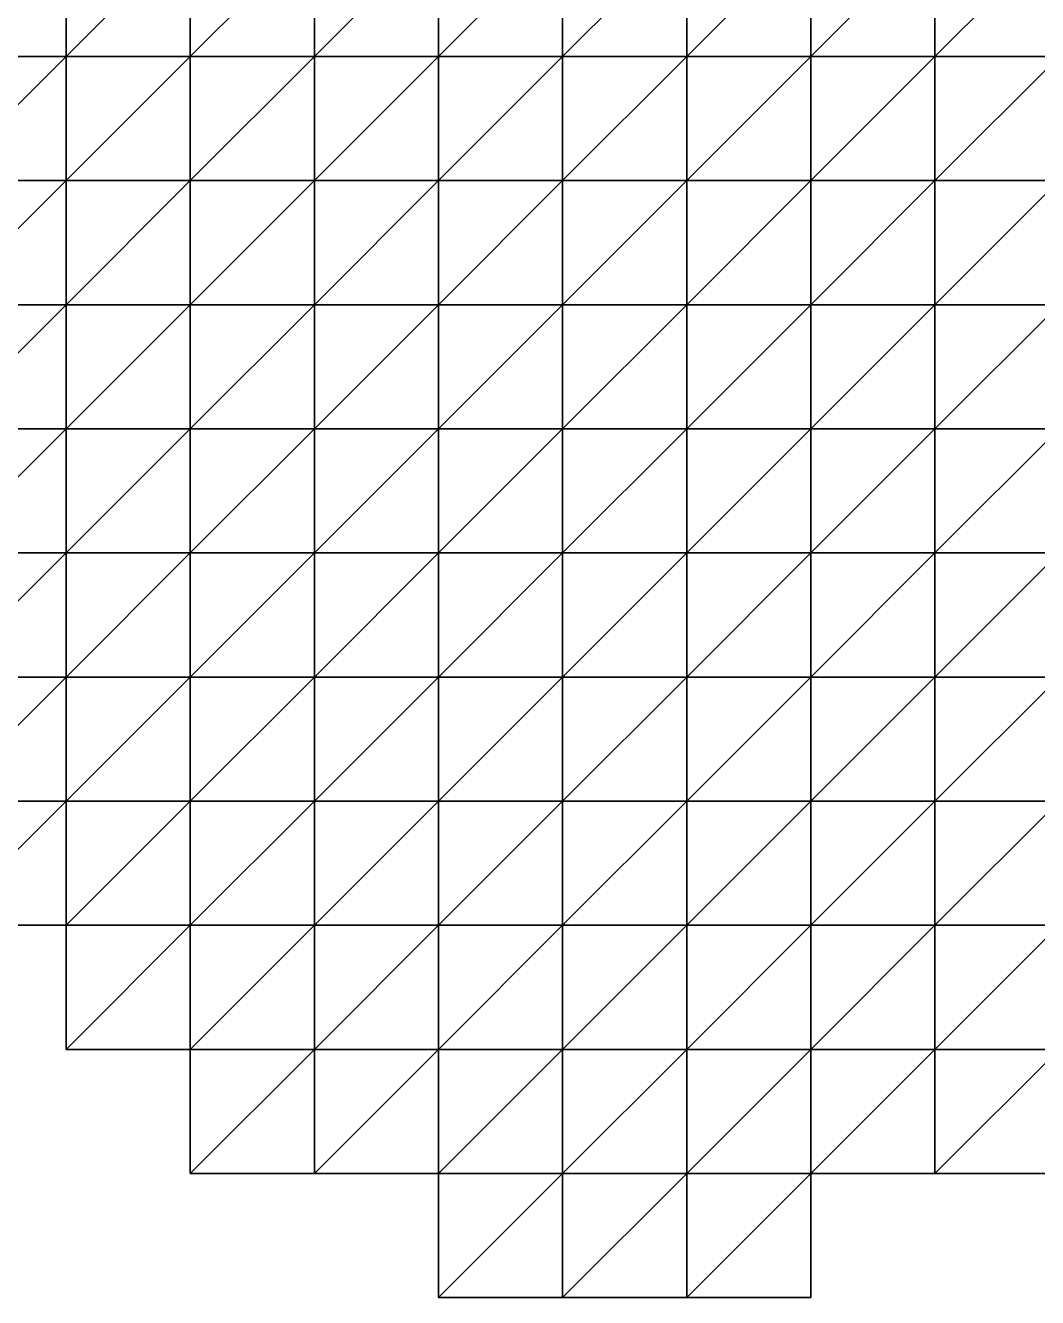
# Model space of a CAD drawing. Extents: x 292020 to 295740, y 4557680 to 4560040.
# Drawn here: x 295393.5 to 295556.5, y 4558820 to 4559025 of the extents above; entities that cross this region are included whole.
import ezdxf

# ---------------------------------------------------------------- set-up
doc = ezdxf.new("R2010")
doc.units = 0
doc.layers.add('RUN201_4_-_RUN201_NODOMAIN5_20X', color=7, linetype='CONTINUOUS')

msp = doc.modelspace()

# ---------------------------------------------------------------- linework, layer by layer
at = {"layer": 'RUN201_4_-_RUN201_NODOMAIN5_20X'}
for points in [[(295380, 4559040, 1880), (295380, 4559020, 1880), (295400, 4559040, 1880)], [(295400, 4559040, 1880), (295380, 4559020, 1880), (295400, 4559020, 1880)], [(295400, 4559040, 1960), (295380, 4559020, 1960), (295380, 4559040, 1960)], [(295400, 4559020, 1960), (295380, 4559020, 1960), (295400, 4559040, 1960)], [(295400, 4559020, 1880), (295400, 4559020, 1900), (295400, 4559040, 1880)], [(295400, 4559040, 1880), (295400, 4559020, 1900), (295400, 4559040, 1900)], [(295400, 4559040, 1900), (295400, 4559020, 1900), (295420, 4559040, 1900)], [(295420, 4559040, 1900), (295400, 4559020, 1900), (295420, 4559020, 1900)], [(295420, 4559040, 1980), (295400, 4559020, 1980), (295400, 4559040, 1980)], [(295420, 4559020, 1980), (295400, 4559020, 1980), (295420, 4559040, 1980)], [(295400, 4559040, 1960), (295400, 4559020, 1980), (295400, 4559020, 1960)], [(295400, 4559040, 1980), (295400, 4559020, 1980), (295400, 4559040, 1960)], [(295420, 4559040, 1900), (295420, 4559020, 1900), (295440, 4559040, 1900)], [(295440, 4559040, 1900), (295420, 4559020, 1900), (295440, 4559020, 1900)], [(295440, 4559040, 1980), (295420, 4559020, 1980), (295420, 4559040, 1980)], [(295440, 4559020, 1980), (295420, 4559020, 1980), (295440, 4559040, 1980)], [(295440, 4559040, 1900), (295440, 4559020, 1900), (295460, 4559040, 1900)], [(295460, 4559040, 1900), (295440, 4559020, 1900), (295460, 4559020, 1900)], [(295460, 4559040, 1980), (295440, 4559020, 1980), (295440, 4559040, 1980)], [(295460, 4559020, 1980), (295440, 4559020, 1980), (295460, 4559040, 1980)], [(295460, 4559020, 1900), (295460, 4559020, 1920), (295460, 4559040, 1900)], [(295460, 4559040, 1900), (295460, 4559020, 1920), (295460, 4559040, 1920)], [(295460, 4559040, 1920), (295460, 4559020, 1920), (295480, 4559040, 1920)], [(295480, 4559040, 1920), (295460, 4559020, 1920), (295480, 4559020, 1920)], [(295480, 4559040, 1980), (295460, 4559020, 1980), (295460, 4559040, 1980)], [(295480, 4559020, 1980), (295460, 4559020, 1980), (295480, 4559040, 1980)], [(295480, 4559040, 1920), (295480, 4559020, 1920), (295500, 4559040, 1920)], [(295500, 4559040, 1920), (295480, 4559020, 1920), (295500, 4559020, 1920)], [(295500, 4559040, 1980), (295480, 4559020, 1980), (295480, 4559040, 1980)], [(295500, 4559020, 1980), (295480, 4559020, 1980), (295500, 4559040, 1980)], [(295500, 4559040, 1920), (295500, 4559020, 1920), (295520, 4559040, 1920)], [(295520, 4559040, 1920), (295500, 4559020, 1920), (295520, 4559020, 1920)], [(295520, 4559040, 1980), (295500, 4559020, 1980), (295500, 4559040, 1980)], [(295520, 4559020, 1980), (295500, 4559020, 1980), (295520, 4559040, 1980)], [(295520, 4559040, 1920), (295520, 4559020, 1920), (295540, 4559040, 1920)], [(295540, 4559040, 1920), (295520, 4559020, 1920), (295540, 4559020, 1920)], [(295540, 4559040, 1980), (295520, 4559020, 1980), (295520, 4559040, 1980)], [(295540, 4559020, 1980), (295520, 4559020, 1980), (295540, 4559040, 1980)], [(295540, 4559040, 1920), (295540, 4559020, 1920), (295560, 4559040, 1920)], [(295560, 4559040, 1920), (295540, 4559020, 1920), (295560, 4559020, 1920)], [(295560, 4559040, 1980), (295540, 4559020, 1980), (295540, 4559040, 1980)], [(295560, 4559020, 1980), (295540, 4559020, 1980), (295560, 4559040, 1980)], [(295380, 4559020, 1880), (295380, 4559020, 1900), (295400, 4559020, 1880)], [(295400, 4559020, 1880), (295380, 4559020, 1900), (295400, 4559020, 1900)], [(295380, 4559020, 1900), (295380, 4559000, 1900), (295400, 4559020, 1900)], [(295400, 4559020, 1900), (295380, 4559000, 1900), (295400, 4559000, 1900)], [(295400, 4559020, 1960), (295380, 4559000, 1960), (295380, 4559020, 1960)], [(295400, 4559000, 1960), (295380, 4559000, 1960), (295400, 4559020, 1960)], [(295400, 4559020, 1900), (295400, 4559000, 1900), (295420, 4559020, 1900)], [(295420, 4559020, 1900), (295400, 4559000, 1900), (295420, 4559000, 1900)], [(295420, 4559020, 1980), (295400, 4559000, 1980), (295400, 4559020, 1980)], [(295420, 4559000, 1980), (295400, 4559000, 1980), (295420, 4559020, 1980)], [(295400, 4559020, 1960), (295400, 4559000, 1980), (295400, 4559000, 1960)], [(295400, 4559020, 1980), (295400, 4559000, 1980), (295400, 4559020, 1960)], [(295420, 4559020, 1900), (295420, 4559000, 1900), (295440, 4559020, 1900)], [(295440, 4559020, 1900), (295420, 4559000, 1900), (295440, 4559000, 1900)], [(295440, 4559020, 1980), (295420, 4559000, 1980), (295420, 4559020, 1980)], [(295440, 4559000, 1980), (295420, 4559000, 1980), (295440, 4559020, 1980)], [(295440, 4559020, 1900), (295440, 4559000, 1900), (295460, 4559020, 1900)], [(295460, 4559020, 1900), (295440, 4559000, 1900), (295460, 4559000, 1900)], [(295460, 4559020, 1980), (295440, 4559000, 1980), (295440, 4559020, 1980)], [(295460, 4559000, 1980), (295440, 4559000, 1980), (295460, 4559020, 1980)], [(295460, 4559000, 1900), (295460, 4559000, 1920), (295460, 4559020, 1900)], [(295460, 4559020, 1900), (295460, 4559000, 1920), (295460, 4559020, 1920)], [(295460, 4559020, 1920), (295460, 4559000, 1920), (295480, 4559020, 1920)], [(295480, 4559020, 1920), (295460, 4559000, 1920), (295480, 4559000, 1920)], [(295480, 4559020, 1980), (295460, 4559000, 1980), (295460, 4559020, 1980)], [(295480, 4559000, 1980), (295460, 4559000, 1980), (295480, 4559020, 1980)], [(295480, 4559020, 1920), (295480, 4559000, 1920), (295500, 4559020, 1920)], [(295500, 4559020, 1920), (295480, 4559000, 1920), (295500, 4559000, 1920)], [(295500, 4559020, 1980), (295480, 4559000, 1980), (295480, 4559020, 1980)], [(295500, 4559000, 1980), (295480, 4559000, 1980), (295500, 4559020, 1980)], [(295500, 4559020, 1920), (295500, 4559000, 1920), (295520, 4559020, 1920)], [(295520, 4559020, 1920), (295500, 4559000, 1920), (295520, 4559000, 1920)], [(295520, 4559020, 1980), (295500, 4559000, 1980), (295500, 4559020, 1980)], [(295520, 4559000, 1980), (295500, 4559000, 1980), (295520, 4559020, 1980)], [(295520, 4559020, 1920), (295520, 4559000, 1920), (295540, 4559020, 1920)], [(295540, 4559020, 1920), (295520, 4559000, 1920), (295540, 4559000, 1920)], [(295540, 4559020, 1980), (295520, 4559000, 1980), (295520, 4559020, 1980)], [(295540, 4559000, 1980), (295520, 4559000, 1980), (295540, 4559020, 1980)], [(295540, 4559020, 1920), (295540, 4559000, 1920), (295560, 4559020, 1920)], [(295560, 4559020, 1920), (295540, 4559000, 1920), (295560, 4559000, 1920)], [(295560, 4559020, 1980), (295540, 4559000, 1980), (295540, 4559020, 1980)], [(295560, 4559000, 1980), (295540, 4559000, 1980), (295560, 4559020, 1980)], [(295380, 4559000, 1900), (295380, 4558980, 1900), (295400, 4559000, 1900)], [(295400, 4559000, 1900), (295380, 4558980, 1900), (295400, 4558980, 1900)], [(295400, 4559000, 1980), (295380, 4558980, 1980), (295380, 4559000, 1980)], [(295400, 4558980, 1980), (295380, 4558980, 1980), (295400, 4559000, 1980)], [(295400, 4559000, 1960), (295380, 4559000, 1980), (295380, 4559000, 1960)], [(295400, 4559000, 1980), (295380, 4559000, 1980), (295400, 4559000, 1960)], [(295400, 4559000, 1900), (295400, 4558980, 1900), (295420, 4559000, 1900)], [(295420, 4559000, 1900), (295400, 4558980, 1900), (295420, 4558980, 1900)], [(295420, 4559000, 1980), (295400, 4558980, 1980), (295400, 4559000, 1980)], [(295420, 4558980, 1980), (295400, 4558980, 1980), (295420, 4559000, 1980)], [(295420, 4559000, 1900), (295420, 4558980, 1900), (295440, 4559000, 1900)], [(295440, 4559000, 1900), (295420, 4558980, 1900), (295440, 4558980, 1900)], [(295440, 4559000, 1980), (295420, 4558980, 1980), (295420, 4559000, 1980)], [(295440, 4558980, 1980), (295420, 4558980, 1980), (295440, 4559000, 1980)], [(295440, 4558980, 1900), (295440, 4558980, 1920), (295440, 4559000, 1900)], [(295440, 4559000, 1900), (295440, 4558980, 1920), (295440, 4559000, 1920)], [(295440, 4559000, 1900), (295440, 4559000, 1920), (295460, 4559000, 1900)], [(295460, 4559000, 1900), (295440, 4559000, 1920), (295460, 4559000, 1920)], [(295440, 4559000, 1920), (295440, 4558980, 1920), (295460, 4559000, 1920)], [(295460, 4559000, 1920), (295440, 4558980, 1920), (295460, 4558980, 1920)], [(295460, 4559000, 1980), (295440, 4558980, 1980), (295440, 4559000, 1980)], [(295460, 4558980, 1980), (295440, 4558980, 1980), (295460, 4559000, 1980)], [(295460, 4559000, 1920), (295460, 4558980, 1920), (295480, 4559000, 1920)], [(295480, 4559000, 1920), (295460, 4558980, 1920), (295480, 4558980, 1920)], [(295480, 4559000, 1980), (295460, 4558980, 1980), (295460, 4559000, 1980)], [(295480, 4558980, 1980), (295460, 4558980, 1980), (295480, 4559000, 1980)], [(295480, 4559000, 1920), (295480, 4558980, 1920), (295500, 4559000, 1920)], [(295500, 4559000, 1920), (295480, 4558980, 1920), (295500, 4558980, 1920)], [(295500, 4559000, 1980), (295480, 4558980, 1980), (295480, 4559000, 1980)], [(295500, 4558980, 1980), (295480, 4558980, 1980), (295500, 4559000, 1980)], [(295500, 4559000, 1920), (295500, 4558980, 1920), (295520, 4559000, 1920)], [(295520, 4559000, 1920), (295500, 4558980, 1920), (295520, 4558980, 1920)], [(295520, 4559000, 1980), (295500, 4558980, 1980), (295500, 4559000, 1980)], [(295520, 4558980, 1980), (295500, 4558980, 1980), (295520, 4559000, 1980)], [(295520, 4559000, 1920), (295520, 4558980, 1920), (295540, 4559000, 1920)], [(295540, 4559000, 1920), (295520, 4558980, 1920), (295540, 4558980, 1920)], [(295540, 4559000, 1980), (295520, 4558980, 1980), (295520, 4559000, 1980)], [(295540, 4558980, 1980), (295520, 4558980, 1980), (295540, 4559000, 1980)], [(295540, 4558980, 1920), (295540, 4558980, 1940), (295540, 4559000, 1920)], [(295540, 4559000, 1920), (295540, 4558980, 1940), (295540, 4559000, 1940)], [(295540, 4559000, 1920), (295540, 4559000, 1940), (295560, 4559000, 1920)], [(295560, 4559000, 1920), (295540, 4559000, 1940), (295560, 4559000, 1940)], [(295540, 4559000, 1940), (295540, 4558980, 1940), (295560, 4559000, 1940)], [(295560, 4559000, 1940), (295540, 4558980, 1940), (295560, 4558980, 1940)], [(295560, 4559000, 1980), (295540, 4558980, 1980), (295540, 4559000, 1980)], [(295560, 4558980, 1980), (295540, 4558980, 1980), (295560, 4559000, 1980)], [(295380, 4558980, 1900), (295380, 4558960, 1900), (295400, 4558980, 1900)], [(295400, 4558980, 1900), (295380, 4558960, 1900), (295400, 4558960, 1900)], [(295400, 4558980, 1980), (295380, 4558960, 1980), (295380, 4558980, 1980)], [(295400, 4558960, 1980), (295380, 4558960, 1980), (295400, 4558980, 1980)], [(295400, 4558980, 1900), (295400, 4558960, 1900), (295420, 4558980, 1900)], [(295420, 4558980, 1900), (295400, 4558960, 1900), (295420, 4558960, 1900)], [(295420, 4558980, 1980), (295400, 4558960, 1980), (295400, 4558980, 1980)], [(295420, 4558960, 1980), (295400, 4558960, 1980), (295420, 4558980, 1980)], [(295420, 4558960, 1900), (295420, 4558960, 1920), (295420, 4558980, 1900)], [(295420, 4558980, 1900), (295420, 4558960, 1920), (295420, 4558980, 1920)], [(295420, 4558980, 1900), (295420, 4558980, 1920), (295440, 4558980, 1900)], [(295440, 4558980, 1900), (295420, 4558980, 1920), (295440, 4558980, 1920)], [(295420, 4558980, 1920), (295420, 4558960, 1920), (295440, 4558980, 1920)], [(295440, 4558980, 1920), (295420, 4558960, 1920), (295440, 4558960, 1920)], [(295440, 4558980, 1980), (295420, 4558960, 1980), (295420, 4558980, 1980)], [(295440, 4558960, 1980), (295420, 4558960, 1980), (295440, 4558980, 1980)], [(295440, 4558980, 1920), (295440, 4558960, 1920), (295460, 4558980, 1920)], [(295460, 4558980, 1920), (295440, 4558960, 1920), (295460, 4558960, 1920)], [(295460, 4558980, 1980), (295440, 4558960, 1980), (295440, 4558980, 1980)], [(295460, 4558960, 1980), (295440, 4558960, 1980), (295460, 4558980, 1980)], [(295460, 4558980, 1920), (295460, 4558960, 1920), (295480, 4558980, 1920)], [(295480, 4558980, 1920), (295460, 4558960, 1920), (295480, 4558960, 1920)], [(295480, 4558980, 1980), (295460, 4558960, 1980), (295460, 4558980, 1980)], [(295480, 4558960, 1980), (295460, 4558960, 1980), (295480, 4558980, 1980)], [(295480, 4558980, 1920), (295480, 4558960, 1920), (295500, 4558980, 1920)], [(295500, 4558980, 1920), (295480, 4558960, 1920), (295500, 4558960, 1920)], [(295500, 4558980, 1980), (295480, 4558960, 1980), (295480, 4558980, 1980)], [(295500, 4558960, 1980), (295480, 4558960, 1980), (295500, 4558980, 1980)], [(295500, 4558960, 1920), (295500, 4558960, 1940), (295500, 4558980, 1920)], [(295500, 4558980, 1920), (295500, 4558960, 1940), (295500, 4558980, 1940)], [(295500, 4558980, 1920), (295500, 4558980, 1940), (295520, 4558980, 1920)], [(295520, 4558980, 1920), (295500, 4558980, 1940), (295520, 4558980, 1940)], [(295500, 4558980, 1940), (295500, 4558960, 1940), (295520, 4558980, 1940)], [(295520, 4558980, 1940), (295500, 4558960, 1940), (295520, 4558960, 1940)], [(295520, 4558980, 1980), (295500, 4558960, 1980), (295500, 4558980, 1980)], [(295520, 4558960, 1980), (295500, 4558960, 1980), (295520, 4558980, 1980)], [(295520, 4558980, 1920), (295520, 4558980, 1940), (295540, 4558980, 1920)], [(295540, 4558980, 1920), (295520, 4558980, 1940), (295540, 4558980, 1940)], [(295520, 4558980, 1940), (295520, 4558960, 1940), (295540, 4558980, 1940)], [(295540, 4558980, 1940), (295520, 4558960, 1940), (295540, 4558960, 1940)], [(295540, 4558980, 1980), (295520, 4558960, 1980), (295520, 4558980, 1980)], [(295540, 4558960, 1980), (295520, 4558960, 1980), (295540, 4558980, 1980)], [(295540, 4558980, 1940), (295540, 4558960, 1940), (295560, 4558980, 1940)], [(295560, 4558980, 1940), (295540, 4558960, 1940), (295560, 4558960, 1940)], [(295560, 4558980, 1980), (295540, 4558960, 1980), (295540, 4558980, 1980)], [(295560, 4558960, 1980), (295540, 4558960, 1980), (295560, 4558980, 1980)], [(295380, 4558960, 1900), (295380, 4558940, 1900), (295400, 4558960, 1900)], [(295400, 4558960, 1900), (295380, 4558940, 1900), (295400, 4558940, 1900)], [(295400, 4558960, 1980), (295380, 4558940, 1980), (295380, 4558960, 1980)], [(295400, 4558940, 1980), (295380, 4558940, 1980), (295400, 4558960, 1980)], [(295400, 4558940, 1900), (295400, 4558940, 1920), (295400, 4558960, 1900)], [(295400, 4558960, 1900), (295400, 4558940, 1920), (295400, 4558960, 1920)], [(295400, 4558960, 1900), (295400, 4558960, 1920), (295420, 4558960, 1900)], [(295420, 4558960, 1900), (295400, 4558960, 1920), (295420, 4558960, 1920)], [(295400, 4558960, 1920), (295400, 4558940, 1920), (295420, 4558960, 1920)], [(295420, 4558960, 1920), (295400, 4558940, 1920), (295420, 4558940, 1920)], [(295420, 4558960, 1980), (295400, 4558940, 1980), (295400, 4558960, 1980)], [(295420, 4558940, 1980), (295400, 4558940, 1980), (295420, 4558960, 1980)], [(295420, 4558960, 1920), (295420, 4558940, 1920), (295440, 4558960, 1920)], [(295440, 4558960, 1920), (295420, 4558940, 1920), (295440, 4558940, 1920)], [(295440, 4558960, 1980), (295420, 4558940, 1980), (295420, 4558960, 1980)], [(295440, 4558940, 1980), (295420, 4558940, 1980), (295440, 4558960, 1980)], [(295440, 4558960, 1920), (295440, 4558940, 1920), (295460, 4558960, 1920)], [(295460, 4558960, 1920), (295440, 4558940, 1920), (295460, 4558940, 1920)], [(295460, 4558960, 1980), (295440, 4558940, 1980), (295440, 4558960, 1980)], [(295460, 4558940, 1980), (295440, 4558940, 1980), (295460, 4558960, 1980)], [(295460, 4558960, 1920), (295460, 4558940, 1920), (295480, 4558960, 1920)], [(295480, 4558960, 1920), (295460, 4558940, 1920), (295480, 4558940, 1920)], [(295480, 4558960, 1980), (295460, 4558940, 1980), (295460, 4558960, 1980)], [(295480, 4558940, 1980), (295460, 4558940, 1980), (295480, 4558960, 1980)], [(295480, 4558940, 1920), (295480, 4558940, 1940), (295480, 4558960, 1920)], [(295480, 4558960, 1920), (295480, 4558940, 1940), (295480, 4558960, 1940)], [(295480, 4558960, 1920), (295480, 4558960, 1940), (295500, 4558960, 1920)], [(295500, 4558960, 1920), (295480, 4558960, 1940), (295500, 4558960, 1940)], [(295480, 4558960, 1940), (295480, 4558940, 1940), (295500, 4558960, 1940)], [(295500, 4558960, 1940), (295480, 4558940, 1940), (295500, 4558940, 1940)], [(295500, 4558960, 1980), (295480, 4558940, 1980), (295480, 4558960, 1980)], [(295500, 4558940, 1980), (295480, 4558940, 1980), (295500, 4558960, 1980)], [(295500, 4558960, 1940), (295500, 4558940, 1940), (295520, 4558960, 1940)], [(295520, 4558960, 1940), (295500, 4558940, 1940), (295520, 4558940, 1940)], [(295520, 4558960, 1980), (295500, 4558940, 1980), (295500, 4558960, 1980)], [(295520, 4558940, 1980), (295500, 4558940, 1980), (295520, 4558960, 1980)], [(295520, 4558960, 1940), (295520, 4558940, 1940), (295540, 4558960, 1940)], [(295540, 4558960, 1940), (295520, 4558940, 1940), (295540, 4558940, 1940)], [(295540, 4558960, 1980), (295520, 4558940, 1980), (295520, 4558960, 1980)], [(295540, 4558940, 1980), (295520, 4558940, 1980), (295540, 4558960, 1980)], [(295540, 4558960, 1940), (295540, 4558940, 1940), (295560, 4558960, 1940)], [(295560, 4558960, 1940), (295540, 4558940, 1940), (295560, 4558940, 1940)], [(295560, 4558960, 1980), (295540, 4558940, 1980), (295540, 4558960, 1980)], [(295560, 4558940, 1980), (295540, 4558940, 1980), (295560, 4558960, 1980)], [(295380, 4558940, 1900), (295380, 4558940, 1920), (295400, 4558940, 1900)], [(295400, 4558940, 1900), (295380, 4558940, 1920), (295400, 4558940, 1920)], [(295380, 4558940, 1920), (295380, 4558920, 1920), (295400, 4558940, 1920)], [(295400, 4558940, 1920), (295380, 4558920, 1920), (295400, 4558920, 1920)], [(295400, 4558940, 1980), (295380, 4558920, 1980), (295380, 4558940, 1980)], [(295400, 4558920, 1980), (295380, 4558920, 1980), (295400, 4558940, 1980)], [(295400, 4558940, 1920), (295400, 4558920, 1920), (295420, 4558940, 1920)], [(295420, 4558940, 1920), (295400, 4558920, 1920), (295420, 4558920, 1920)], [(295420, 4558940, 1980), (295400, 4558920, 1980), (295400, 4558940, 1980)], [(295420, 4558920, 1980), (295400, 4558920, 1980), (295420, 4558940, 1980)], [(295420, 4558940, 1920), (295420, 4558920, 1920), (295440, 4558940, 1920)], [(295440, 4558940, 1920), (295420, 4558920, 1920), (295440, 4558920, 1920)], [(295440, 4558940, 1980), (295420, 4558920, 1980), (295420, 4558940, 1980)], [(295440, 4558920, 1980), (295420, 4558920, 1980), (295440, 4558940, 1980)], [(295440, 4558940, 1920), (295440, 4558920, 1920), (295460, 4558940, 1920)], [(295460, 4558940, 1920), (295440, 4558920, 1920), (295460, 4558920, 1920)], [(295460, 4558940, 1980), (295440, 4558920, 1980), (295440, 4558940, 1980)], [(295460, 4558920, 1980), (295440, 4558920, 1980), (295460, 4558940, 1980)], [(295460, 4558940, 1920), (295460, 4558920, 1920), (295480, 4558940, 1920)], [(295480, 4558940, 1920), (295460, 4558920, 1920), (295480, 4558920, 1920)], [(295480, 4558940, 1980), (295460, 4558920, 1980), (295460, 4558940, 1980)], [(295480, 4558920, 1980), (295460, 4558920, 1980), (295480, 4558940, 1980)], [(295480, 4558920, 1920), (295480, 4558920, 1940), (295480, 4558940, 1920)], [(295480, 4558940, 1920), (295480, 4558920, 1940), (295480, 4558940, 1940)], [(295480, 4558940, 1940), (295480, 4558920, 1940), (295500, 4558940, 1940)], [(295500, 4558940, 1940), (295480, 4558920, 1940), (295500, 4558920, 1940)], [(295500, 4558940, 1980), (295480, 4558920, 1980), (295480, 4558940, 1980)], [(295500, 4558920, 1980), (295480, 4558920, 1980), (295500, 4558940, 1980)], [(295500, 4558940, 1940), (295500, 4558920, 1940), (295520, 4558940, 1940)], [(295520, 4558940, 1940), (295500, 4558920, 1940), (295520, 4558920, 1940)], [(295520, 4558940, 1980), (295500, 4558920, 1980), (295500, 4558940, 1980)], [(295520, 4558920, 1980), (295500, 4558920, 1980), (295520, 4558940, 1980)], [(295520, 4558940, 1940), (295520, 4558920, 1940), (295540, 4558940, 1940)], [(295540, 4558940, 1940), (295520, 4558920, 1940), (295540, 4558920, 1940)], [(295540, 4558940, 1980), (295520, 4558920, 1980), (295520, 4558940, 1980)], [(295540, 4558920, 1980), (295520, 4558920, 1980), (295540, 4558940, 1980)], [(295540, 4558920, 1940), (295540, 4558920, 1960), (295540, 4558940, 1940)], [(295540, 4558940, 1940), (295540, 4558920, 1960), (295540, 4558940, 1960)], [(295540, 4558940, 1940), (295540, 4558940, 1960), (295560, 4558940, 1940)], [(295560, 4558940, 1940), (295540, 4558940, 1960), (295560, 4558940, 1960)], [(295540, 4558940, 1960), (295540, 4558920, 1960), (295560, 4558940, 1960)], [(295560, 4558940, 1960), (295540, 4558920, 1960), (295560, 4558920, 1960)], [(295560, 4558940, 2000), (295540, 4558920, 2000), (295540, 4558940, 2000)], [(295560, 4558920, 2000), (295540, 4558920, 2000), (295560, 4558940, 2000)], [(295560, 4558940, 1980), (295540, 4558940, 2000), (295540, 4558940, 1980)], [(295560, 4558940, 2000), (295540, 4558940, 2000), (295560, 4558940, 1980)], [(295540, 4558940, 1980), (295540, 4558920, 2000), (295540, 4558920, 1980)], [(295540, 4558940, 2000), (295540, 4558920, 2000), (295540, 4558940, 1980)], [(295380, 4558920, 1920), (295380, 4558920, 1940), (295400, 4558920, 1920)], [(295400, 4558920, 1920), (295380, 4558920, 1940), (295400, 4558920, 1940)], [(295380, 4558920, 1940), (295380, 4558900, 1940), (295400, 4558920, 1940)], [(295400, 4558920, 1940), (295380, 4558900, 1940), (295400, 4558900, 1940)], [(295400, 4558920, 1980), (295380, 4558900, 1980), (295380, 4558920, 1980)], [(295400, 4558900, 1980), (295380, 4558900, 1980), (295400, 4558920, 1980)], [(295400, 4558920, 1920), (295400, 4558900, 1920), (295420, 4558920, 1920)], [(295420, 4558920, 1920), (295400, 4558900, 1920), (295420, 4558900, 1920)], [(295400, 4558920, 1920), (295400, 4558900, 1940), (295400, 4558900, 1920)], [(295400, 4558920, 1940), (295400, 4558900, 1940), (295400, 4558920, 1920)], [(295420, 4558920, 1980), (295400, 4558900, 1980), (295400, 4558920, 1980)], [(295420, 4558900, 1980), (295400, 4558900, 1980), (295420, 4558920, 1980)], [(295420, 4558920, 1920), (295420, 4558900, 1920), (295440, 4558920, 1920)], [(295440, 4558920, 1920), (295420, 4558900, 1920), (295440, 4558900, 1920)], [(295440, 4558920, 1980), (295420, 4558900, 1980), (295420, 4558920, 1980)], [(295440, 4558900, 1980), (295420, 4558900, 1980), (295440, 4558920, 1980)], [(295440, 4558920, 1920), (295440, 4558900, 1920), (295460, 4558920, 1920)], [(295460, 4558920, 1920), (295440, 4558900, 1920), (295460, 4558900, 1920)], [(295460, 4558920, 1980), (295440, 4558900, 1980), (295440, 4558920, 1980)], [(295460, 4558900, 1980), (295440, 4558900, 1980), (295460, 4558920, 1980)], [(295460, 4558920, 1920), (295460, 4558900, 1920), (295480, 4558920, 1920)], [(295480, 4558920, 1920), (295460, 4558900, 1920), (295480, 4558900, 1920)], [(295480, 4558920, 1980), (295460, 4558900, 1980), (295460, 4558920, 1980)], [(295480, 4558900, 1980), (295460, 4558900, 1980), (295480, 4558920, 1980)], [(295480, 4558900, 1920), (295480, 4558900, 1940), (295480, 4558920, 1920)], [(295480, 4558920, 1920), (295480, 4558900, 1940), (295480, 4558920, 1940)], [(295480, 4558920, 1940), (295480, 4558900, 1940), (295500, 4558920, 1940)], [(295500, 4558920, 1940), (295480, 4558900, 1940), (295500, 4558900, 1940)], [(295500, 4558920, 1980), (295480, 4558900, 1980), (295480, 4558920, 1980)], [(295500, 4558900, 1980), (295480, 4558900, 1980), (295500, 4558920, 1980)], [(295500, 4558920, 1940), (295500, 4558900, 1940), (295520, 4558920, 1940)], [(295520, 4558920, 1940), (295500, 4558900, 1940), (295520, 4558900, 1940)], [(295520, 4558920, 2000), (295500, 4558900, 2000), (295500, 4558920, 2000)], [(295520, 4558900, 2000), (295500, 4558900, 2000), (295520, 4558920, 2000)], [(295520, 4558920, 1980), (295500, 4558920, 2000), (295500, 4558920, 1980)], [(295520, 4558920, 2000), (295500, 4558920, 2000), (295520, 4558920, 1980)], [(295500, 4558920, 1980), (295500, 4558900, 2000), (295500, 4558900, 1980)], [(295500, 4558920, 2000), (295500, 4558900, 2000), (295500, 4558920, 1980)], [(295520, 4558900, 1940), (295520, 4558900, 1960), (295520, 4558920, 1940)], [(295520, 4558920, 1940), (295520, 4558900, 1960), (295520, 4558920, 1960)], [(295520, 4558920, 1940), (295520, 4558920, 1960), (295540, 4558920, 1940)], [(295540, 4558920, 1940), (295520, 4558920, 1960), (295540, 4558920, 1960)], [(295520, 4558920, 1960), (295520, 4558900, 1960), (295540, 4558920, 1960)], [(295540, 4558920, 1960), (295520, 4558900, 1960), (295540, 4558900, 1960)], [(295540, 4558920, 2000), (295520, 4558900, 2000), (295520, 4558920, 2000)], [(295540, 4558900, 2000), (295520, 4558900, 2000), (295540, 4558920, 2000)], [(295540, 4558920, 1980), (295520, 4558920, 2000), (295520, 4558920, 1980)], [(295540, 4558920, 2000), (295520, 4558920, 2000), (295540, 4558920, 1980)], [(295540, 4558920, 1960), (295540, 4558900, 1960), (295560, 4558920, 1960)], [(295560, 4558920, 1960), (295540, 4558900, 1960), (295560, 4558900, 1960)], [(295560, 4558920, 2000), (295540, 4558900, 2000), (295540, 4558920, 2000)], [(295560, 4558900, 2000), (295540, 4558900, 2000), (295560, 4558920, 2000)], [(295380, 4558900, 1940), (295380, 4558900, 1960), (295400, 4558900, 1940)], [(295400, 4558900, 1940), (295380, 4558900, 1960), (295400, 4558900, 1960)], [(295380, 4558900, 1960), (295380, 4558880, 1960), (295400, 4558900, 1960)], [(295400, 4558900, 1960), (295380, 4558880, 1960), (295400, 4558880, 1960)], [(295400, 4558900, 1980), (295380, 4558880, 1980), (295380, 4558900, 1980)], [(295400, 4558880, 1980), (295380, 4558880, 1980), (295400, 4558900, 1980)], [(295400, 4558900, 1920), (295400, 4558900, 1940), (295420, 4558900, 1920)], [(295420, 4558900, 1920), (295400, 4558900, 1940), (295420, 4558900, 1940)], [(295400, 4558900, 1940), (295400, 4558880, 1940), (295420, 4558900, 1940)], [(295420, 4558900, 1940), (295400, 4558880, 1940), (295420, 4558880, 1940)], [(295400, 4558900, 1940), (295400, 4558880, 1960), (295400, 4558880, 1940)], [(295400, 4558900, 1960), (295400, 4558880, 1960), (295400, 4558900, 1940)], [(295420, 4558900, 1980), (295400, 4558880, 1980), (295400, 4558900, 1980)], [(295420, 4558880, 1980), (295400, 4558880, 1980), (295420, 4558900, 1980)], [(295420, 4558900, 1920), (295420, 4558880, 1920), (295440, 4558900, 1920)], [(295440, 4558900, 1920), (295420, 4558880, 1920), (295440, 4558880, 1920)], [(295420, 4558900, 1920), (295420, 4558880, 1940), (295420, 4558880, 1920)], [(295420, 4558900, 1940), (295420, 4558880, 1940), (295420, 4558900, 1920)], [(295440, 4558900, 1980), (295420, 4558880, 1980), (295420, 4558900, 1980)], [(295440, 4558880, 1980), (295420, 4558880, 1980), (295440, 4558900, 1980)], [(295440, 4558900, 1920), (295440, 4558880, 1920), (295460, 4558900, 1920)], [(295460, 4558900, 1920), (295440, 4558880, 1920), (295460, 4558880, 1920)], [(295460, 4558900, 1980), (295440, 4558880, 1980), (295440, 4558900, 1980)], [(295460, 4558880, 1980), (295440, 4558880, 1980), (295460, 4558900, 1980)], [(295460, 4558880, 1920), (295460, 4558880, 1940), (295460, 4558900, 1920)], [(295460, 4558900, 1920), (295460, 4558880, 1940), (295460, 4558900, 1940)], [(295460, 4558900, 1920), (295460, 4558900, 1940), (295480, 4558900, 1920)], [(295480, 4558900, 1920), (295460, 4558900, 1940), (295480, 4558900, 1940)], [(295460, 4558900, 1940), (295460, 4558880, 1940), (295480, 4558900, 1940)], [(295480, 4558900, 1940), (295460, 4558880, 1940), (295480, 4558880, 1940)], [(295480, 4558900, 1980), (295460, 4558880, 1980), (295460, 4558900, 1980)], [(295480, 4558880, 1980), (295460, 4558880, 1980), (295480, 4558900, 1980)], [(295480, 4558900, 1940), (295480, 4558880, 1940), (295500, 4558900, 1940)], [(295500, 4558900, 1940), (295480, 4558880, 1940), (295500, 4558880, 1940)], [(295500, 4558900, 2000), (295480, 4558880, 2000), (295480, 4558900, 2000)], [(295500, 4558880, 2000), (295480, 4558880, 2000), (295500, 4558900, 2000)], [(295500, 4558900, 1980), (295480, 4558900, 2000), (295480, 4558900, 1980)], [(295500, 4558900, 2000), (295480, 4558900, 2000), (295500, 4558900, 1980)], [(295480, 4558900, 1980), (295480, 4558880, 2000), (295480, 4558880, 1980)], [(295480, 4558900, 2000), (295480, 4558880, 2000), (295480, 4558900, 1980)], [(295500, 4558900, 1940), (295500, 4558880, 1940), (295520, 4558900, 1940)], [(295520, 4558900, 1940), (295500, 4558880, 1940), (295520, 4558880, 1940)], [(295520, 4558900, 2000), (295500, 4558880, 2000), (295500, 4558900, 2000)], [(295520, 4558880, 2000), (295500, 4558880, 2000), (295520, 4558900, 2000)], [(295520, 4558900, 1940), (295520, 4558880, 1940), (295540, 4558900, 1940)], [(295540, 4558900, 1940), (295520, 4558880, 1940), (295540, 4558880, 1940)], [(295540, 4558900, 1940), (295520, 4558900, 1960), (295520, 4558900, 1940)], [(295540, 4558900, 1960), (295520, 4558900, 1960), (295540, 4558900, 1940)], [(295540, 4558900, 2000), (295520, 4558880, 2000), (295520, 4558900, 2000)], [(295540, 4558880, 2000), (295520, 4558880, 2000), (295540, 4558900, 2000)], [(295540, 4558880, 1940), (295540, 4558880, 1960), (295540, 4558900, 1940)], [(295540, 4558900, 1940), (295540, 4558880, 1960), (295540, 4558900, 1960)], [(295540, 4558900, 1960), (295540, 4558880, 1960), (295560, 4558900, 1960)], [(295560, 4558900, 1960), (295540, 4558880, 1960), (295560, 4558880, 1960)], [(295560, 4558900, 2000), (295540, 4558880, 2000), (295540, 4558900, 2000)], [(295560, 4558880, 2000), (295540, 4558880, 2000), (295560, 4558900, 2000)], [(295380, 4558880, 1960), (295380, 4558880, 1980), (295400, 4558880, 1960)], [(295400, 4558880, 1960), (295380, 4558880, 1980), (295400, 4558880, 1980)], [(295400, 4558880, 1940), (295400, 4558880, 1960), (295420, 4558880, 1940)], [(295420, 4558880, 1940), (295400, 4558880, 1960), (295420, 4558880, 1960)], [(295400, 4558880, 1960), (295400, 4558860, 1960), (295420, 4558880, 1960)], [(295420, 4558880, 1960), (295400, 4558860, 1960), (295420, 4558860, 1960)], [(295420, 4558880, 1980), (295400, 4558860, 1980), (295400, 4558880, 1980)], [(295420, 4558860, 1980), (295400, 4558860, 1980), (295420, 4558880, 1980)], [(295400, 4558880, 1960), (295400, 4558860, 1980), (295400, 4558860, 1960)], [(295400, 4558880, 1980), (295400, 4558860, 1980), (295400, 4558880, 1960)], [(295420, 4558880, 1920), (295420, 4558880, 1940), (295440, 4558880, 1920)], [(295440, 4558880, 1920), (295420, 4558880, 1940), (295440, 4558880, 1940)], [(295420, 4558880, 1940), (295420, 4558860, 1940), (295440, 4558880, 1940)], [(295440, 4558880, 1940), (295420, 4558860, 1940), (295440, 4558860, 1940)], [(295420, 4558880, 1940), (295420, 4558860, 1960), (295420, 4558860, 1940)], [(295420, 4558880, 1960), (295420, 4558860, 1960), (295420, 4558880, 1940)], [(295440, 4558880, 1980), (295420, 4558860, 1980), (295420, 4558880, 1980)], [(295440, 4558860, 1980), (295420, 4558860, 1980), (295440, 4558880, 1980)], [(295440, 4558880, 1920), (295440, 4558880, 1940), (295460, 4558880, 1920)], [(295460, 4558880, 1920), (295440, 4558880, 1940), (295460, 4558880, 1940)], [(295440, 4558880, 1940), (295440, 4558860, 1940), (295460, 4558880, 1940)], [(295460, 4558880, 1940), (295440, 4558860, 1940), (295460, 4558860, 1940)], [(295460, 4558880, 1980), (295440, 4558860, 1980), (295440, 4558880, 1980)], [(295460, 4558860, 1980), (295440, 4558860, 1980), (295460, 4558880, 1980)], [(295460, 4558880, 1940), (295460, 4558860, 1940), (295480, 4558880, 1940)], [(295480, 4558880, 1940), (295460, 4558860, 1940), (295480, 4558860, 1940)], [(295480, 4558880, 1980), (295460, 4558860, 1980), (295460, 4558880, 1980)], [(295480, 4558860, 1980), (295460, 4558860, 1980), (295480, 4558880, 1980)], [(295480, 4558880, 1940), (295480, 4558860, 1940), (295500, 4558880, 1940)], [(295500, 4558880, 1940), (295480, 4558860, 1940), (295500, 4558860, 1940)], [(295500, 4558880, 2000), (295480, 4558860, 2000), (295480, 4558880, 2000)], [(295500, 4558860, 2000), (295480, 4558860, 2000), (295500, 4558880, 2000)], [(295480, 4558880, 1980), (295480, 4558860, 2000), (295480, 4558860, 1980)], [(295480, 4558880, 2000), (295480, 4558860, 2000), (295480, 4558880, 1980)], [(295500, 4558880, 1940), (295500, 4558860, 1940), (295520, 4558880, 1940)], [(295520, 4558880, 1940), (295500, 4558860, 1940), (295520, 4558860, 1940)], [(295520, 4558880, 2000), (295500, 4558860, 2000), (295500, 4558880, 2000)], [(295520, 4558860, 2000), (295500, 4558860, 2000), (295520, 4558880, 2000)], [(295520, 4558860, 1940), (295520, 4558860, 1960), (295520, 4558880, 1940)], [(295520, 4558880, 1940), (295520, 4558860, 1960), (295520, 4558880, 1960)], [(295520, 4558880, 1940), (295520, 4558880, 1960), (295540, 4558880, 1940)], [(295540, 4558880, 1940), (295520, 4558880, 1960), (295540, 4558880, 1960)], [(295520, 4558880, 1960), (295520, 4558860, 1960), (295540, 4558880, 1960)], [(295540, 4558880, 1960), (295520, 4558860, 1960), (295540, 4558860, 1960)], [(295540, 4558880, 2000), (295520, 4558860, 2000), (295520, 4558880, 2000)], [(295540, 4558860, 2000), (295520, 4558860, 2000), (295540, 4558880, 2000)], [(295540, 4558880, 1960), (295540, 4558860, 1960), (295560, 4558880, 1960)], [(295560, 4558880, 1960), (295540, 4558860, 1960), (295560, 4558860, 1960)], [(295560, 4558880, 2000), (295540, 4558860, 2000), (295540, 4558880, 2000)], [(295560, 4558860, 2000), (295540, 4558860, 2000), (295560, 4558880, 2000)], [(295400, 4558860, 1960), (295400, 4558860, 1980), (295420, 4558860, 1960)], [(295420, 4558860, 1960), (295400, 4558860, 1980), (295420, 4558860, 1980)], [(295420, 4558860, 1940), (295420, 4558860, 1960), (295440, 4558860, 1940)], [(295440, 4558860, 1940), (295420, 4558860, 1960), (295440, 4558860, 1960)], [(295420, 4558860, 1960), (295420, 4558840, 1960), (295440, 4558860, 1960)], [(295440, 4558860, 1960), (295420, 4558840, 1960), (295440, 4558840, 1960)], [(295440, 4558860, 1980), (295420, 4558840, 1980), (295420, 4558860, 1980)], [(295440, 4558840, 1980), (295420, 4558840, 1980), (295440, 4558860, 1980)], [(295420, 4558860, 1960), (295420, 4558840, 1980), (295420, 4558840, 1960)], [(295420, 4558860, 1980), (295420, 4558840, 1980), (295420, 4558860, 1960)], [(295440, 4558860, 1940), (295440, 4558860, 1960), (295460, 4558860, 1940)], [(295460, 4558860, 1940), (295440, 4558860, 1960), (295460, 4558860, 1960)], [(295440, 4558860, 1960), (295440, 4558840, 1960), (295460, 4558860, 1960)], [(295460, 4558860, 1960), (295440, 4558840, 1960), (295460, 4558840, 1960)], [(295460, 4558860, 1980), (295440, 4558840, 1980), (295440, 4558860, 1980)], [(295460, 4558840, 1980), (295440, 4558840, 1980), (295460, 4558860, 1980)], [(295460, 4558860, 1940), (295460, 4558860, 1960), (295480, 4558860, 1940)], [(295480, 4558860, 1940), (295460, 4558860, 1960), (295480, 4558860, 1960)], [(295460, 4558860, 1960), (295460, 4558840, 1960), (295480, 4558860, 1960)], [(295480, 4558860, 1960), (295460, 4558840, 1960), (295480, 4558840, 1960)], [(295480, 4558860, 1980), (295460, 4558840, 1980), (295460, 4558860, 1980)], [(295480, 4558840, 1980), (295460, 4558840, 1980), (295480, 4558860, 1980)], [(295480, 4558860, 1940), (295480, 4558860, 1960), (295500, 4558860, 1940)], [(295500, 4558860, 1940), (295480, 4558860, 1960), (295500, 4558860, 1960)], [(295480, 4558860, 1960), (295480, 4558840, 1960), (295500, 4558860, 1960)], [(295500, 4558860, 1960), (295480, 4558840, 1960), (295500, 4558840, 1960)], [(295500, 4558860, 2000), (295480, 4558840, 2000), (295480, 4558860, 2000)], [(295500, 4558840, 2000), (295480, 4558840, 2000), (295500, 4558860, 2000)], [(295480, 4558860, 1980), (295480, 4558840, 2000), (295480, 4558840, 1980)], [(295480, 4558860, 2000), (295480, 4558840, 2000), (295480, 4558860, 1980)], [(295500, 4558860, 1940), (295500, 4558860, 1960), (295520, 4558860, 1940)], [(295520, 4558860, 1940), (295500, 4558860, 1960), (295520, 4558860, 1960)], [(295500, 4558860, 1960), (295500, 4558840, 1960), (295520, 4558860, 1960)], [(295520, 4558860, 1960), (295500, 4558840, 1960), (295520, 4558840, 1960)], [(295520, 4558860, 2000), (295500, 4558840, 2000), (295500, 4558860, 2000)], [(295520, 4558840, 2000), (295500, 4558840, 2000), (295520, 4558860, 2000)], [(295520, 4558840, 1960), (295520, 4558840, 1980), (295520, 4558860, 1960)], [(295520, 4558860, 1960), (295520, 4558840, 1980), (295520, 4558860, 1980)], [(295520, 4558860, 1960), (295520, 4558860, 1980), (295540, 4558860, 1960)], [(295540, 4558860, 1960), (295520, 4558860, 1980), (295540, 4558860, 1980)], [(295520, 4558860, 1980), (295520, 4558840, 1980), (295540, 4558860, 1980)], [(295540, 4558860, 1980), (295520, 4558840, 1980), (295540, 4558840, 1980)], [(295540, 4558860, 2000), (295520, 4558840, 2000), (295520, 4558860, 2000)], [(295540, 4558840, 2000), (295520, 4558840, 2000), (295540, 4558860, 2000)], [(295540, 4558860, 1960), (295540, 4558860, 1980), (295560, 4558860, 1960)], [(295560, 4558860, 1960), (295540, 4558860, 1980), (295560, 4558860, 1980)], [(295540, 4558860, 1980), (295540, 4558840, 1980), (295560, 4558860, 1980)], [(295560, 4558860, 1980), (295540, 4558840, 1980), (295560, 4558840, 1980)], [(295560, 4558860, 2000), (295540, 4558840, 2000), (295540, 4558860, 2000)], [(295560, 4558840, 2000), (295540, 4558840, 2000), (295560, 4558860, 2000)], [(295420, 4558840, 1960), (295420, 4558840, 1980), (295440, 4558840, 1960)], [(295440, 4558840, 1960), (295420, 4558840, 1980), (295440, 4558840, 1980)], [(295440, 4558840, 1960), (295440, 4558840, 1980), (295460, 4558840, 1960)], [(295460, 4558840, 1960), (295440, 4558840, 1980), (295460, 4558840, 1980)], [(295460, 4558840, 1960), (295460, 4558840, 1980), (295480, 4558840, 1960)], [(295480, 4558840, 1960), (295460, 4558840, 1980), (295480, 4558840, 1980)], [(295460, 4558840, 1980), (295460, 4558820, 1980), (295480, 4558840, 1980)], [(295480, 4558840, 1980), (295460, 4558820, 1980), (295480, 4558820, 1980)], [(295480, 4558840, 2000), (295460, 4558820, 2000), (295460, 4558840, 2000)], [(295480, 4558820, 2000), (295460, 4558820, 2000), (295480, 4558840, 2000)], [(295480, 4558840, 1980), (295460, 4558840, 2000), (295460, 4558840, 1980)], [(295480, 4558840, 2000), (295460, 4558840, 2000), (295480, 4558840, 1980)], [(295460, 4558840, 1980), (295460, 4558820, 2000), (295460, 4558820, 1980)], [(295460, 4558840, 2000), (295460, 4558820, 2000), (295460, 4558840, 1980)], [(295480, 4558840, 1960), (295480, 4558840, 1980), (295500, 4558840, 1960)], [(295500, 4558840, 1960), (295480, 4558840, 1980), (295500, 4558840, 1980)], [(295480, 4558840, 1980), (295480, 4558820, 1980), (295500, 4558840, 1980)], [(295500, 4558840, 1980), (295480, 4558820, 1980), (295500, 4558820, 1980)], [(295500, 4558840, 2000), (295480, 4558820, 2000), (295480, 4558840, 2000)], [(295500, 4558820, 2000), (295480, 4558820, 2000), (295500, 4558840, 2000)], [(295500, 4558840, 1960), (295500, 4558840, 1980), (295520, 4558840, 1960)], [(295520, 4558840, 1960), (295500, 4558840, 1980), (295520, 4558840, 1980)], [(295500, 4558840, 1980), (295500, 4558820, 1980), (295520, 4558840, 1980)], [(295520, 4558840, 1980), (295500, 4558820, 1980), (295520, 4558820, 1980)], [(295520, 4558840, 2000), (295500, 4558820, 2000), (295500, 4558840, 2000)], [(295520, 4558820, 2000), (295500, 4558820, 2000), (295520, 4558840, 2000)], [(295520, 4558820, 1980), (295520, 4558820, 2000), (295520, 4558840, 1980)], [(295520, 4558840, 1980), (295520, 4558820, 2000), (295520, 4558840, 2000)], [(295520, 4558840, 1980), (295520, 4558840, 2000), (295540, 4558840, 1980)], [(295540, 4558840, 1980), (295520, 4558840, 2000), (295540, 4558840, 2000)], [(295540, 4558840, 1980), (295540, 4558840, 2000), (295560, 4558840, 1980)], [(295560, 4558840, 1980), (295540, 4558840, 2000), (295560, 4558840, 2000)], [(295460, 4558820, 1980), (295460, 4558820, 2000), (295480, 4558820, 1980)], [(295480, 4558820, 1980), (295460, 4558820, 2000), (295480, 4558820, 2000)], [(295480, 4558820, 1980), (295480, 4558820, 2000), (295500, 4558820, 1980)], [(295500, 4558820, 1980), (295480, 4558820, 2000), (295500, 4558820, 2000)], [(295500, 4558820, 1980), (295500, 4558820, 2000), (295520, 4558820, 1980)], [(295520, 4558820, 1980), (295500, 4558820, 2000), (295520, 4558820, 2000)]]:
    msp.add_3dface(points, dxfattribs=at)

doc.saveas('drawing.dxf')
